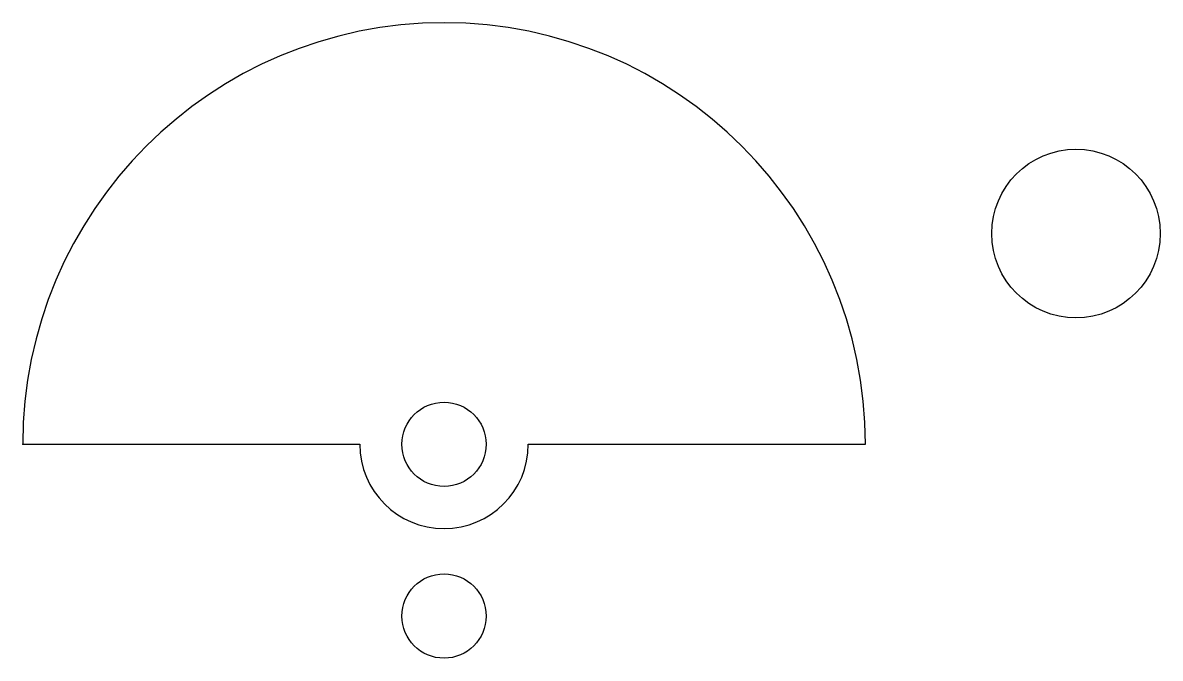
# Model space of a CAD drawing. Header units: millimetres. Extents: x 0 to 135, y -25 to 50.
import ezdxf

# ---------------------------------------------------------------- set-up
doc = ezdxf.new("R2010")
doc.units = ezdxf.units.MM
doc.layers.get('0').update_dxf_attribs({"linetype": 'CONTINUOUS'})

msp = doc.modelspace()

# ---------------------------------------------------------------- linework, layer by layer
msp.add_lwpolyline([(100, 0, 1), (0, 0), (40, 0, 1), (60, 0)], format="xyb", close=True)
for centre, radius in [((125, 25), 10), ((50, 0), 5), ((50, -20.37), 5)]:
    msp.add_circle(centre, radius)
msp.add_point((0, 0))

doc.saveas('drawing.dxf')
